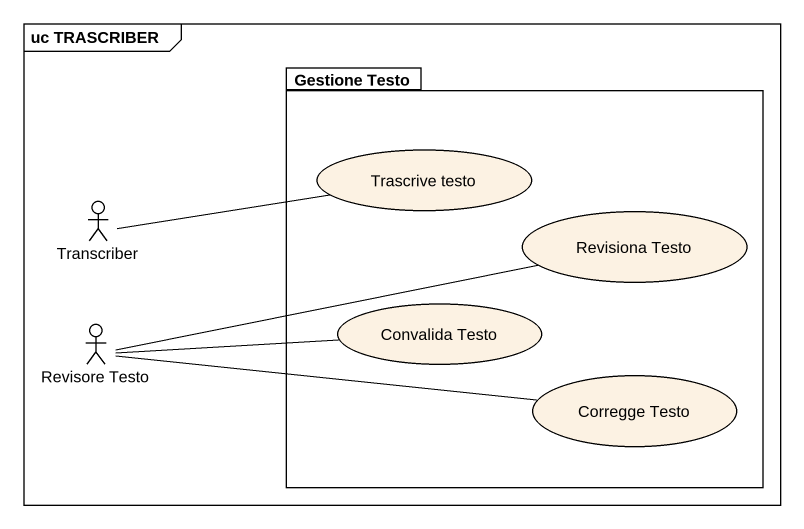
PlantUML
@startuml
mainframe uc TRASCRIBER
package "Gestione Testo" as Gestione_Testo {
  usecase "Trascrive testo" as Trascrive_testo
  usecase "Revisiona Testo" as Revisiona_Testo
  usecase "Convalida Testo" as Convalida_Testo
  usecase "Corregge Testo" as Corregge_Testo
}
actor Transcriber
actor "Revisore Testo" as Revisore_Testo
Transcriber -right- Trascrive_testo
Revisiona_Testo -left- Revisore_Testo
Convalida_Testo -left- Revisore_Testo
Corregge_Testo -left- Revisore_Testo
@enduml
